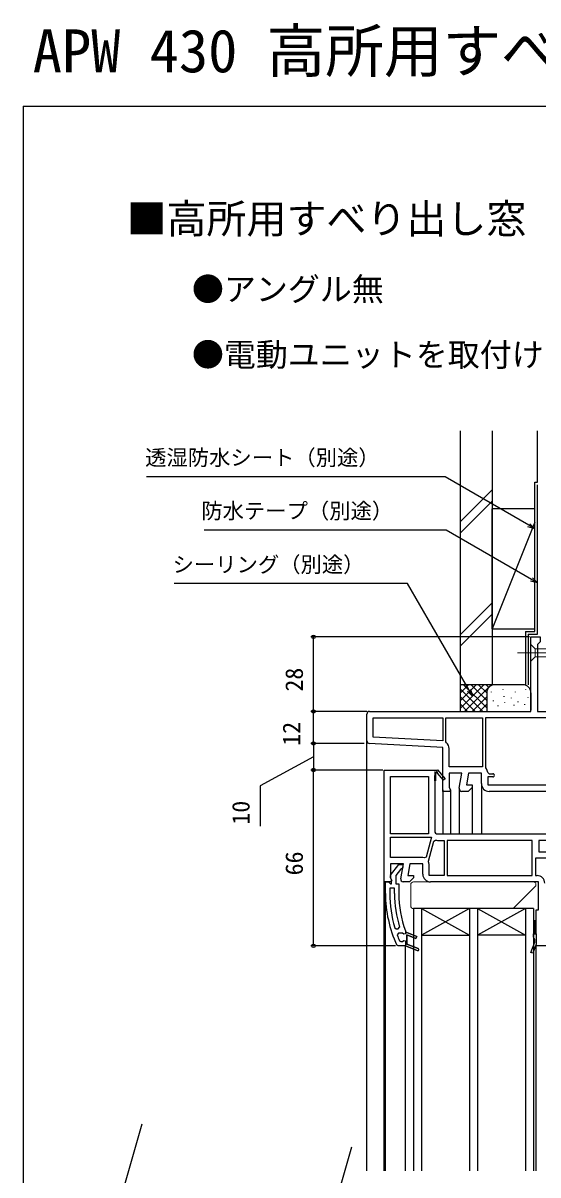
# Model space of a CAD drawing. Units: millimetres, scale not verified. Extents: x -525 to 525, y -783 to 779.
# Drawn here: x -525 to -331.8, y 346.1 to 778.5 of the extents above; entities that cross this region are included whole.
import ezdxf
from ezdxf.enums import TextEntityAlignment as Align

# ---------------------------------------------------------------- set-up
doc = ezdxf.new("R2010")
doc.units = ezdxf.units.MM
doc.header["$LTSCALE"] = 4
for name, color, linetype in [('0-2_USER1', 3, 'Continuous'), ('0-3_YKK_11', 7, 'Continuous'), ('0-4_YKK_12', 2, 'Continuous'), ('0-7_YKK_D', 6, 'Continuous'), ('0-8_YKK_ZWAK', 7, 'Continuous'), ('0-9_YSS_K', 3, 'Continuous'), ('0-A_YSS_KE', 3, 'Continuous')]:
    doc.layers.add(name, color=color, linetype=linetype)
doc.layers.add('0-5_YKK_13', color=4, linetype='Continuous', lineweight=18)
doc.styles.add('ＭＳ ゴシック', font='')
doc.styles.get('ＭＳ ゴシック').set_extended_font_data('MS Gothic')

msp = doc.modelspace()

# ---------------------------------------------------------------- linework, layer by layer
at = {"layer": '0-3_YKK_11'}
for p, q in [((-396, 509.075), (-396, 519.126)), ((-370.5, 497.626), (-370.5, 494.126)), ((-370.5, 494.126), (-370.5, 496.126)), ((-369.5, 471.726), (-367, 471.726)), ((-332.5, 436.626), (-332.5, 432.626))]:
    msp.add_line(p, q, dxfattribs=at)
for points in [[(-395, 520.126), (-334.4, 520.126), (-334.4, 548.126), (-331, 548.126), (-331, 546.226), (-331.5, 545.726), (-332, 545.226), (-332, 520.126), (-281, 520.126), (-281, 518.626), (-268.5, 518.626), (-268.5, 520.126), (-266, 520.126), (-266, 516.126), (-281, 516.126), (-281, 464.126), (-282.8, 464.126), (-282.8, 466.126), (-307.5, 466.126), (-307.5, 469.426)], [(-366.123, 508.369), (-366.3, 508.75), (-366.3, 517.726), (-352.6, 517.726)], [(-352.6, 517.726), (-352.6, 499.326), (-365.1, 499.326), (-365.1, 506.158)], [(-307, 517.726), (-351.4, 517.726), (-351.4, 498.926), (-351.262, 498.581)], [(-361.285, 491.299), (-360.292, 496.926), (-365.1, 496.926), (-365.1, 491.569), (-364.558, 490.702), (-364.877, 490.126), (-367.5, 490.126), (-367.5, 506.632), (-395.052, 508.076)], [(-389.5, 456.126), (-389.5, 498.126), (-369.634, 498.126), (-369.5, 498.203), (-366.595, 494.785), (-367.205, 494.267), (-369.516, 496.986)], [(-369.894, 497.052), (-370.2, 496.875), (-370.2, 494.126), (-370.5, 494.126), (-370.5, 475.126)], [(-353, 493.026), (-353, 496.926), (-357.855, 496.926), (-358.631, 492.526), (-356.5, 492.526), (-356.5, 491.626), (-358, 490.126), (-360.3, 490.126)], [(-350.613, 497.174), (-350.115, 496.726), (-348.7, 496.726)], [(-348.7, 495.526), (-350.6, 495.526), (-350.6, 492.526), (-307, 492.526), (-307, 495.526), (-308.9, 495.526)], [(-306.5, 477.826), (-299.4, 477.826), (-299.4, 490.126), (-350.1, 490.126)], [(-387.1, 472.926), (-371.721, 472.926), (-373.726, 465.442), (-374.399, 465.109)], [(-375.5, 465.326), (-387.1, 465.326), (-387.1, 472.926)], [(-372.856, 463.617), (-372.883, 463.952), (-370.872, 471.458), (-370.275, 471.815)], [(-367, 471.726), (-367, 458.526), (-372.6, 458.526), (-372.6, 462.426)], [(-369.5, 474.126), (-328.5, 474.126), (-328.5, 471.626), (-331.5, 471.626), (-331.5, 467.426), (-313.9, 467.426), (-313.9, 471.626), (-315.5, 471.626), (-315.5, 474.126), (-311.5, 474.126), (-311.5, 433.126)], [(-383.285, 457.299), (-382.292, 462.926), (-387.1, 462.926), (-387.1, 457.569), (-386.558, 456.702), (-386.877, 456.126), (-389.5, 456.126)], [(-375, 459.026), (-375, 462.926), (-379.855, 462.926), (-380.631, 458.526), (-378.5, 458.526), (-378.5, 457.626), (-380, 456.126), (-382.3, 456.126)], [(-313.9, 465.026), (-332.7, 465.026), (-332.7, 458.526), (-332.1, 458.526)], [(-387.087, 458.643), (-383.975, 462.626), (-382.5, 462.626), (-382.5, 461.525), (-382.975, 461.026), (-383.345, 460.834), (-385.1, 458.588), (-385.1, 455.426), (-384, 455.426), (-384, 451.759)], [(-389, 451.759), (-389, 456.126), (-387.9, 456.126), (-387.404, 455.689), (-387.106, 455.426), (-386.7, 455.426), (-386.7, 456.826), (-386.9, 457.226)], [(-312.5, 432.126), (-332.689, 432.126), (-333.726, 429.384), (-334.474, 429.667), (-333, 433.565), (-333, 434.46), (-333.25, 434.893), (-333.5, 435.326), (-333.5, 436.626), (-332.5, 436.626), (-332.5, 445.626), (-331.6, 445.626), (-331.6, 456.126), (-372.1, 456.126)], [(-385.6, 451.759), (-385.6, 453.826), (-387.4, 453.826), (-387.4, 451.759)], [(-385.491, 438.881), (-385.013, 438.526), (-384.176, 438.526), (-383.698, 439.174)], [(-376.752, 431.098), (-381, 432.788), (-381, 436.265), (-377.548, 434.891), (-377.252, 435.635), (-381, 437.126), (-381.5, 437.126), (-381.5, 436.626), (-382.09, 436.551), (-382.574, 436.926), (-382.6, 436.926), (-384.135, 436.926), (-384.604, 436.252)], [(-381.53, 437.744), (-381.5, 437.573), (-381.5, 437.126), (-381, 437.126), (-377.252, 435.635), (-377.548, 434.891), (-381, 436.265), (-381, 432.788), (-376.752, 431.098)], [(-383.705, 434.027), (-383.247, 433.726), (-382.574, 433.726), (-382.09, 434.101), (-381.5, 434.026), (-381.5, 432.126), (-377.048, 430.355), (-381.5, 432.126), (-384.282, 432.126), (-384.735, 432.416)]]:
    msp.add_lwpolyline(points, dxfattribs=at)
for points in [[(-367.5, 509.035), (-393.6, 510.403), (-393.6, 517.726), (-367.5, 517.726)], [(-372.9, 495.726), (-372.9, 474.126), (-387.1, 474.126), (-387.1, 495.726)], [(-365.8, 458.526), (-333.9, 458.526), (-333.9, 471.726), (-365.8, 471.726)]]:
    msp.add_lwpolyline(points, close=True, dxfattribs=at)
for centre, radius, start, end in [((-395, 519.126), 1, 90.00001, 179.99999), ((-395, 509.075), 1, 180, 266.99997), ((-368, 506.158), 2.9, 359.99999, 49.67978), ((-369.677, 497.177), 0.25, 310.35701, 210), ((-353, 496.926), 2.4, 5.9378, 43.60284), ((-350.1, 493.026), 2.9, 180.00001, 269.99999), ((-348.7, 496.126), 0.6, 269.99999, 90.00001), ((-360.3, 491.126), 1, 170.00002, 270), ((-369.5, 475.126), 1, 180.00001, 269.99999), ((-369.5, 475.126), 3.4, 256.82613, 269.99998), ((-375.5, 462.426), 2.9, 67.68615, 89.99999), ((-375.5, 462.426), 2.9, 359.99996, 24.25263), ((-386.3, 458.026), 1, 141.91328, 233.13011), ((-372.1, 459.026), 2.9, 180.00001, 269.99999), ((-332.1, 455.626), 2.9, 0.00001, 89.99999), ((-382.3, 457.126), 1, 169.99999, 269.99998), ((-343, 451.759), 46, 180.00001, 204.86598), ((-343, 451.759), 44.4, 179.99999, 196.86019), ((-343, 451.759), 42.6, 179.99999, 197.18277), ((-343, 451.759), 41, 179.99999, 199.98888), ((-343, 451.759), 44.4, 200.44221, 203.53922), ((-376.9, 430.726), 0.4, 248.30059, 68.30061), ((-376.9, 430.726), 0.4, 248.30059, 68.30061)]:
    msp.add_arc(centre, radius, start, end, dxfattribs=at)
at = {"layer": '0-4_YKK_12'}
for p, q in [((-396, 347.626), (-396, 509.075)), ((-353, 493.036), (-353, 474.126)), ((-367.5, 490.636), (-367.5, 474.136)), ((-364.6, 490.636), (-364.6, 474.136)), ((-361.3, 491.136), (-361.3, 474.136)), ((-356.5, 491.843), (-356.5, 474.126)), ((-389.5, 347.626), (-389.5, 456.626)), ((-389, 347.626), (-389, 451.759)), ((-378.495, 446.126), (-378.5, 347.626)), ((-333.5, 446.126), (-378.495, 446.126)), ((-375.5, 446.126), (-375.5, 347.626)), ((-375.5, 446.126), (-357.5, 436.126)), ((-357.5, 446.126), (-375.5, 436.126)), ((-357.5, 446.126), (-357.5, 347.626)), ((-354.5, 446.126), (-354.5, 347.626)), ((-336.5, 446.126), (-354.5, 436.126)), ((-354.5, 446.126), (-336.5, 436.126)), ((-336.5, 446.126), (-336.5, 347.626)), ((-333.5, 446.126), (-333.5, 347.626)), ((-375.5, 436.126), (-357.5, 436.126)), ((-336.5, 436.126), (-354.5, 436.126)), ((-332.5, 347.626), (-332.5, 432.626)), ((-381.5, 347.626), (-381.5, 432.126)), ((-517.752, 233.984), (-480.334, 365.343)), ((-401.735, 356.551), (-436.162, 235.697))]:
    msp.add_line(p, q, dxfattribs=at)
at = {"layer": '0-5_YKK_13'}
for p, q in [((-334.4, 545.225), (-334.4, 539.025)), ((-334.4, 545.225), (-332.85, 543.675)), ((-339.4, 542.125), (-304.4, 542.125)), ((-334.4, 539.025), (-332.85, 540.575)), ((-314.316, 543.675), (-332.85, 543.675)), ((-332.85, 543.675), (-332.85, 540.575)), ((-332.85, 540.575), (-314.316, 540.575)), ((-379.504, 455.126), (-379.504, 447.126)), ((-378.504, 456.126), (-333.504, 456.126)), ((-340.797, 446.419), (-332.797, 454.419)), ((-341.504, 446.126), (-378.504, 446.126)), ((-333.5, 441.189), (-333.063, 441.626)), ((-333.5, 440.74), (-332.614, 441.626)), ((-333.5, 440.291), (-332.5, 441.291)), ((-333.5, 439.842), (-332.5, 440.842)), ((-333.5, 439.393), (-332.5, 440.393)), ((-333.5, 438.944), (-332.5, 439.944)), ((-333.5, 438.495), (-332.5, 439.495)), ((-333.5, 438.046), (-332.5, 439.046)), ((-333.5, 437.597), (-332.5, 438.597)), ((-333.5, 437.148), (-332.5, 438.148)), ((-333.5, 436.699), (-332.5, 437.699)), ((-333.124, 436.626), (-332.5, 437.25)), ((-332.675, 436.626), (-332.5, 436.801))]:
    msp.add_line(p, q, dxfattribs=at)
msp.add_lwpolyline([(-333.5, 441.626), (-332.5, 441.626), (-332.5, 436.626), (-333.5, 436.626)], close=True, dxfattribs=at)
for centre, start, end in [((-378.504, 455.126), 90, 180), ((-333.504, 455.126), 315, 90), ((-378.504, 447.126), 180, 270), ((-341.504, 447.126), 270, 315)]:
    msp.add_arc(centre, 1, start, end, dxfattribs=at)
at = {"layer": '0-7_YKK_D'}
for p, q in [((-333.003, 588.711), (-335.212, 589.986)), ((-332.003, 568.362), (-334.212, 569.637)), ((-334.9, 548.126), (-417, 548.126)), ((-416, 520.126), (-416, 548.126)), ((-356.367, 525.905), (-357.642, 528.113)), ((-396, 520.126), (-417, 520.126)), ((-396, 520.126), (-417, 520.126)), ((-416, 508.126), (-416, 520.126)), ((-397.009, 508.126), (-417.009, 508.126)), ((-397, 508.126), (-417, 508.126)), ((-416.009, 508.126), (-416.009, 498.126)), ((-390, 498.126), (-417.009, 498.126)), ((-390, 498.126), (-417, 498.126)), ((-416, 432.126), (-416, 498.126)), ((-385.282, 432.126), (-417, 432.126))]:
    msp.add_line(p, q, dxfattribs=at)
for points in [[(-333.003, 588.711), (-335.212, 589.986), (-366.631, 608.126), (-478.681, 608.126)], [(-332.003, 568.362), (-334.212, 569.637), (-366.234, 588.126), (-457.012, 588.126)], [(-334.87, 590.578), (-333.003, 588.711), (-335.553, 589.394)], [(-334.87, 590.578), (-333.003, 588.711), (-335.553, 589.394)], [(-356.367, 525.905), (-357.642, 528.113), (-380.743, 568.126), (-468.338, 568.126)], [(-333.87, 570.229), (-332.003, 568.362), (-334.553, 569.046)], [(-333.87, 570.229), (-332.003, 568.362), (-334.553, 569.046)], [(-357.05, 528.455), (-356.367, 525.905), (-358.233, 527.771)], [(-357.05, 528.455), (-356.367, 525.905), (-358.233, 527.771)], [(-416.009, 503.126), (-436, 492.249), (-436, 476.999)]]:
    msp.add_lwpolyline(points, dxfattribs=at)
for centre in [(-416, 548.126), (-416, 520.126), (-416, 520.126), (-416.009, 508.126), (-416, 508.126), (-416.009, 498.126), (-416, 498.126), (-416, 432.126)]:
    msp.add_circle(centre, 0.637, dxfattribs=at)
at = {"layer": '0-8_YKK_ZWAK'}
for q in [(-525, -782.7), (525, 747.3)]:
    msp.add_line((-525, 747.3), q, dxfattribs=at)
at = {"layer": '0-9_YSS_K'}
for p, q in [((-361, 591.337), (-349, 603.337)), ((-361, 587.094), (-349, 599.094)), ((-333, 596.126), (-349, 596.126)), ((-349, 551.126), (-349, 596.126)), ((-333, 591.126), (-349, 551.126)), ((-349, 560.91), (-361, 548.91)), ((-361, 544.668), (-349, 556.668)), ((-349, 551.126), (-333, 551.126)), ((-361, 530.126), (-361, 520.126)), ((-348, 530.126), (-361, 530.126)), ((-361, 521.268), (-352.142, 530.126)), ((-361, 524.096), (-354.97, 530.126)), ((-361, 526.925), (-357.799, 530.126)), ((-361, 529.753), (-360.627, 530.126)), ((-361, 528.611), (-352.514, 520.126)), ((-359.686, 530.126), (-351, 521.439)), ((-359.313, 520.126), (-349.313, 530.126)), ((-356.858, 530.126), (-351, 524.268)), ((-354.029, 530.126), (-351, 527.096)), ((-351.201, 530.126), (-350.219, 529.144)), ((-349.172, 527.321), (-349.172, 527.521)), ((-348.372, 530.126), (-348.352, 530.105)), ((-337.4, 530.126), (-348, 530.126)), ((-344.832, 528.322), (-344.832, 528.522)), ((-340.159, 527.321), (-340.159, 527.521)), ((-336.317, 528.322), (-336.317, 528.522)), ((-361, 525.783), (-355.343, 520.126)), ((-356.485, 520.126), (-351, 525.611)), ((-351, 527.126), (-351, 520.126)), ((-348.504, 523.983), (-348.504, 524.183)), ((-344.499, 525.652), (-344.499, 525.852)), ((-344.165, 523.315), (-344.165, 523.515)), ((-341.706, 525.049), (-341.706, 525.249)), ((-339.158, 523.649), (-339.158, 523.849)), ((-335.486, 525.318), (-335.486, 525.518)), ((-334.4, 527.126), (-334.4, 520.626)), ((-361, 522.954), (-358.171, 520.126)), ((-353.657, 520.126), (-350.982, 522.8)), ((-346.674, 522.126), (-346.674, 522.326)), ((-340.744, 522.342), (-340.744, 522.542)), ((-336.651, 522.646), (-336.651, 522.846))]:
    msp.add_line(p, q, dxfattribs=at)
for centre, start, end in [((-348, 527.126), 90, 180), ((-337.4, 527.126), 0, 90)]:
    msp.add_arc(centre, 3, start, end, dxfattribs=at)
at = {"layer": '0-A_YSS_KE'}
for p, q in [((-361, 625.415), (-361, 530.126)), ((-349, 625.415), (-349, 530.126)), ((-336.4, 550.126), (-336.4, 530.126)), ((-335.4, 549.126), (-335.4, 530.126)), ((-349, 530.126), (-361, 530.126))]:
    msp.add_line(p, q, dxfattribs=at)
for points in [[(-336.4, 550.126), (-333, 550.126), (-333, 606.126), (-332, 606.126), (-332, 625.415)], [(-335.4, 549.126), (-332, 549.126), (-332, 605.126)]]:
    msp.add_lwpolyline(points, dxfattribs=at)

# ---------------------------------------------------------------- texts
at = {"layer": '0-2_USER1', "style": 'ＭＳ ゴシック'}
for s, height, p in [('APW 430 高所用すべり出し窓\u3000', 16.13, (-521.375, 755.175)), ('■高所用すべり出し窓', 11, (-486.153, 696.26)), ('●アングル無', 8.798, (-461.636, 671.595)), ('●電動ユニットを取付けた場合', 8.798, (-461.636, 647.005))]:
    msp.add_text(s, height=height, dxfattribs=at).set_placement(p, align=Align.BOTTOM_LEFT)
at = {"layer": '0-7_YKK_D', "style": 'ＭＳ ゴシック'}
for s, p in [('透湿防水シート（別途）', (-479.181, 610.717)), ('透湿防水シート（別途）', (-479.181, 610.717)), ('防水テープ（別途）', (-458.103, 590.717)), ('防水テープ（別途）', (-458.103, 590.717)), ('シーリング（別途）', (-468.884, 570.58)), ('シーリング（別途）', (-468.884, 570.58))]:
    msp.add_text(s, height=5.865, dxfattribs=at).set_placement(p, align=Align.BOTTOM_LEFT)
for s, p in [('28', (-418, 527.555)), ('12', (-419, 507.222)), ('10', (-438, 477.619)), ('66', (-418, 458.581))]:
    msp.add_text(s, height=6.598, rotation=90, dxfattribs=at).set_placement(p, align=Align.BOTTOM_LEFT)

doc.saveas('drawing.dxf')
